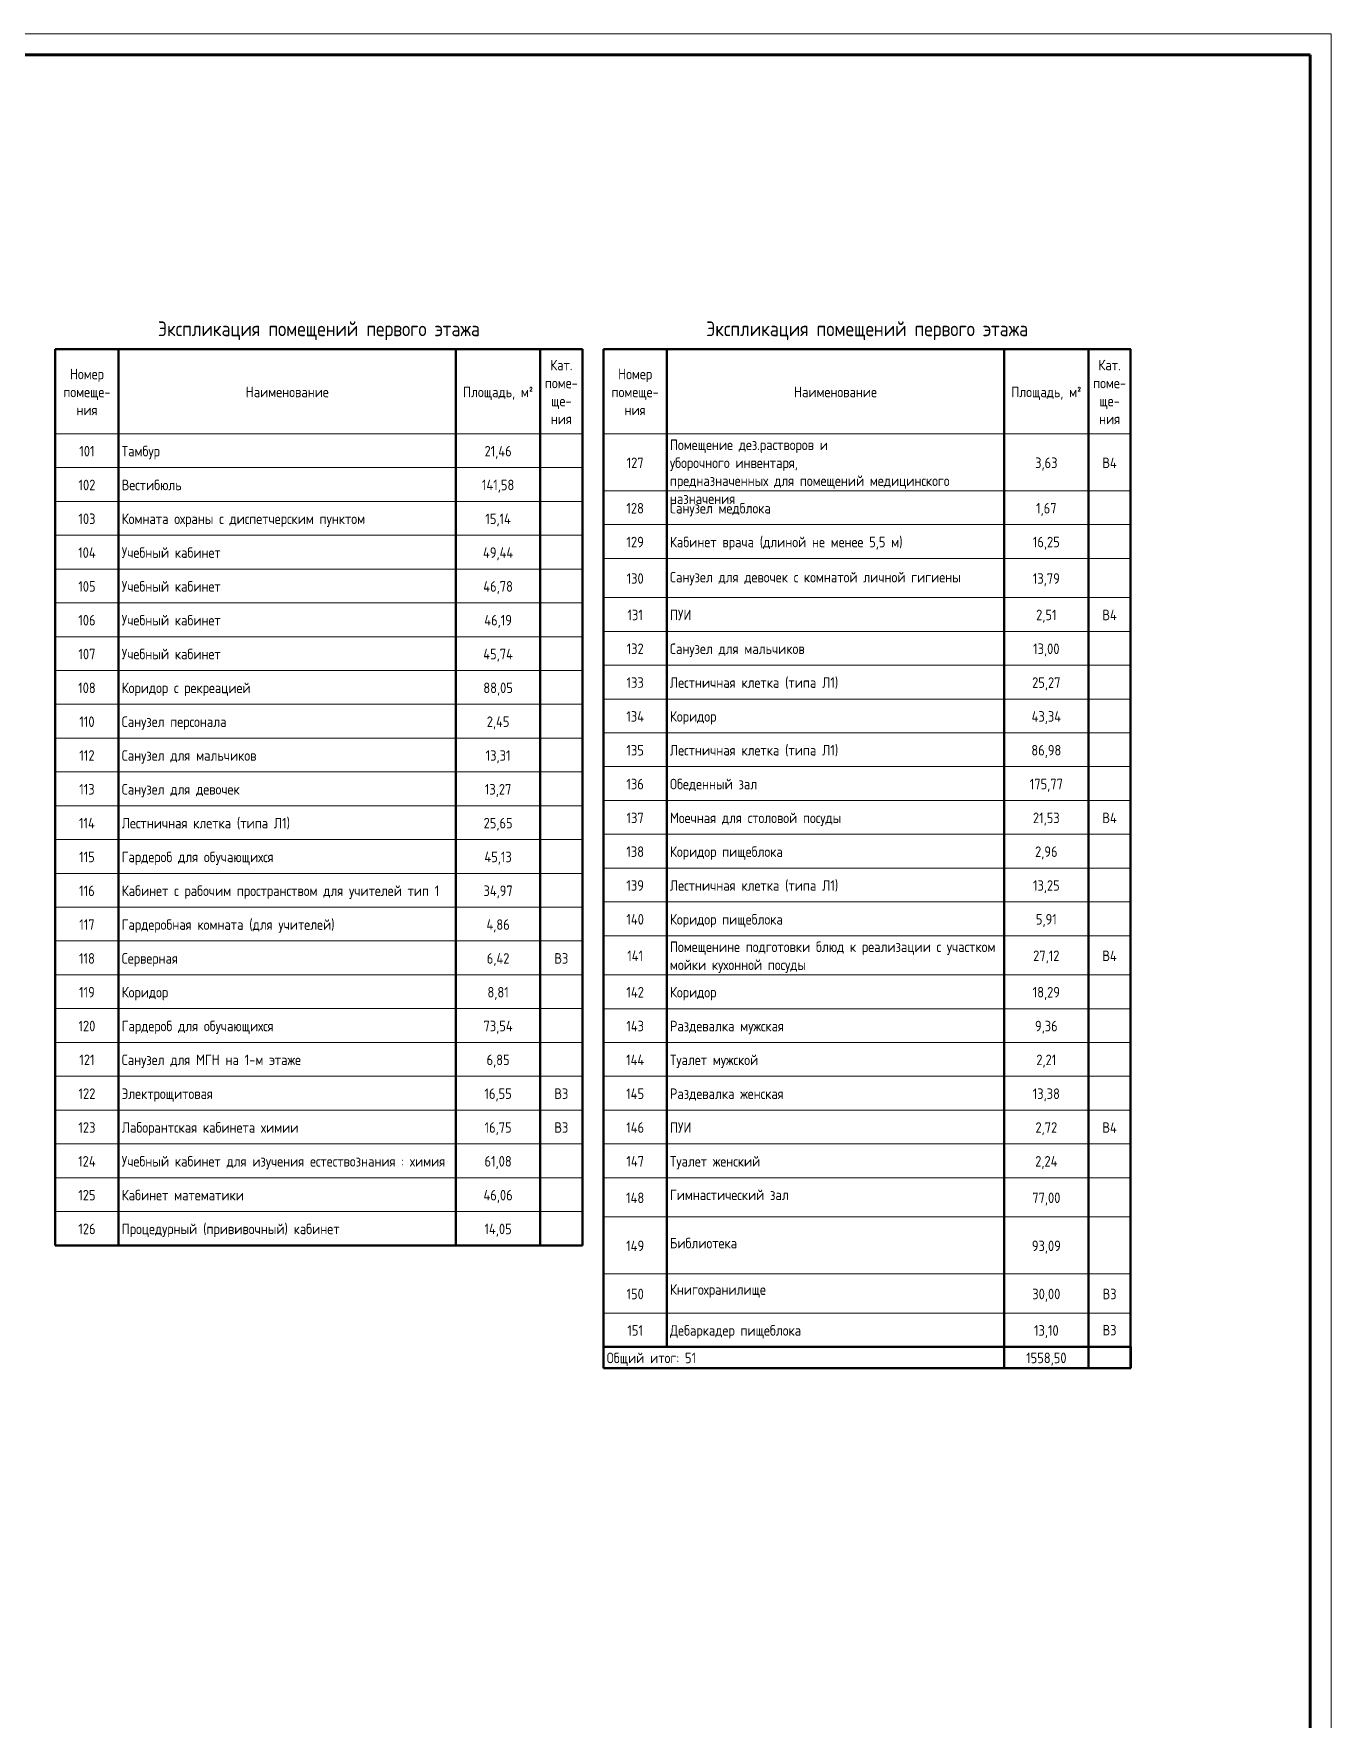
# Model space of a CAD drawing. Header units: millimetres. Extents: x -695119 to 412940, y -249585 to 622758.
# Drawn here: x 175516 to 206286, y 81902 to 121869 of the extents above; entities that cross this region are included whole.
import ezdxf

# ---------------------------------------------------------------- set-up
doc = ezdxf.new("R2010")
doc.units = ezdxf.units.MM
for name, color, linetype, lineweight in [('Графика', 7, 'Continuous', 20), ('Линии', 7, 'Continuous', 9), ('ОФ_рамка', 8, 'Continuous', 60)]:
    doc.layers.add(name, color=color, linetype=linetype, lineweight=lineweight)
doc.styles.add('GOST Common_8', font='', dxfattribs={"width": 0.9, "height": 2.5})
doc.styles.add('GOST Common_9', font='', dxfattribs={"width": 0.9, "height": 3.5})
doc.styles.get('GOST Common_8').set_extended_font_data('GOST type B')
doc.styles.get('GOST Common_9').set_extended_font_data('GOST type B')

# ---------------------------------------------------------------- blocks, each defined once
blk = doc.blocks.new('1 этаж')
at = {"layer": 'Линии', "color": 251, "lineweight": 50, "true_color": 0x636466}
for p, q in [((1209, 33211), (1209, 31206)), ((1209, 33211), (13709, 33211)), ((2709, 33211), (2709, 31206)), ((10709, 33211), (10709, 31206)), ((12709, 33211), (12709, 31206)), ((13709, 33211), (13709, 31206)), ((14209, 33211), (14209, 31206)), ((14209, 33211), (26710, 33211)), ((15709, 33211), (15709, 31206)), ((23709, 33211), (23709, 31206)), ((25709, 33211), (25709, 31206)), ((26709, 33211), (26709, 31206)), ((1209, 31206), (1209, 30404)), ((2709, 31206), (2709, 30404)), ((10709, 31206), (10709, 30404)), ((12709, 31206), (12709, 30404)), ((13709, 31206), (13709, 30404)), ((14209, 31206), (14209, 29853)), ((15709, 31206), (15709, 29853)), ((23709, 31206), (23709, 29853)), ((25709, 31206), (25709, 29853)), ((26709, 31206), (26709, 29853)), ((1209, 30404), (1209, 29603)), ((2709, 30404), (2709, 29603)), ((10709, 30404), (10709, 29603)), ((12709, 30404), (12709, 29603)), ((13709, 30404), (13709, 29603)), ((1209, 29603), (1209, 28801)), ((2709, 29603), (2709, 28801)), ((10709, 29603), (10709, 28801)), ((12709, 29603), (12709, 28801)), ((13709, 29603), (13709, 28801)), ((14209, 29853), (14209, 29051)), ((15709, 29853), (15709, 29051)), ((23709, 29853), (23709, 29051)), ((25709, 29853), (25709, 29051)), ((26709, 29853), (26709, 29051)), ((1209, 28801), (1209, 27999)), ((2709, 28801), (2709, 27999)), ((10709, 28801), (10709, 27999)), ((12709, 28801), (12709, 27999)), ((13709, 28801), (13709, 27999)), ((14209, 29051), (14209, 28249)), ((15709, 29051), (15709, 28249)), ((23709, 29051), (23709, 28249)), ((25709, 29051), (25709, 28249)), ((26709, 29051), (26709, 28249)), ((1209, 27999), (1209, 27197)), ((2709, 27999), (2709, 27197)), ((10709, 27999), (10709, 27197)), ((12709, 27999), (12709, 27197)), ((13709, 27999), (13709, 27197)), ((14209, 28249), (14209, 27322)), ((15709, 28249), (15709, 27322)), ((23709, 28249), (23709, 27322)), ((25709, 28249), (25709, 27322)), ((26709, 28249), (26709, 27322)), ((1209, 27197), (1209, 26395)), ((2709, 27197), (2709, 26395)), ((10709, 27197), (10709, 26395)), ((12709, 27197), (12709, 26395)), ((13709, 27197), (13709, 26395)), ((14209, 27322), (14209, 26520)), ((15709, 27322), (15709, 26520)), ((23709, 27322), (23709, 26520)), ((25709, 27322), (25709, 26520)), ((26709, 27322), (26709, 26520)), ((1209, 26395), (1209, 25593)), ((2709, 26395), (2709, 25593)), ((10709, 26395), (10709, 25593)), ((12709, 26395), (12709, 25593)), ((13709, 26395), (13709, 25593)), ((14209, 26520), (14209, 25718)), ((15709, 26520), (15709, 25718)), ((23709, 26520), (23709, 25718)), ((25709, 26520), (25709, 25718)), ((26709, 26520), (26709, 25718)), ((1209, 25593), (1209, 24792)), ((2709, 25593), (2709, 24792)), ((10709, 25593), (10709, 24792)), ((12709, 25593), (12709, 24792)), ((13709, 25593), (13709, 24792)), ((14209, 25718), (14209, 24916)), ((15709, 25718), (15709, 24916)), ((23709, 25718), (23709, 24916)), ((25709, 25718), (25709, 24916)), ((26709, 25718), (26709, 24916)), ((1209, 24792), (1209, 23990)), ((1209, 24792), (1209, 23990)), ((2709, 24792), (2709, 23990)), ((2709, 24792), (2709, 23990)), ((10709, 24792), (10709, 23990)), ((10709, 24792), (10709, 23990)), ((12709, 24792), (12709, 23990)), ((12709, 24792), (12709, 23990)), ((13709, 24792), (13709, 23990)), ((14209, 24916), (14209, 24114)), ((15709, 24916), (15709, 24114)), ((23709, 24916), (23709, 24114)), ((25709, 24916), (25709, 24114)), ((26709, 24916), (26709, 24114)), ((1209, 23990), (1209, 23188)), ((2709, 23990), (2709, 23188)), ((10709, 23990), (10709, 23188)), ((12709, 23990), (12709, 23188)), ((13709, 23990), (13709, 23188)), ((14209, 24114), (14209, 23313)), ((15709, 24114), (15709, 23313)), ((23709, 24114), (23709, 23313)), ((25709, 24114), (25709, 23313)), ((26709, 24114), (26709, 23313)), ((1209, 23188), (1209, 22386)), ((2709, 23188), (2709, 22386)), ((10709, 23188), (10709, 22386)), ((12709, 23188), (12709, 22386)), ((13709, 23188), (13709, 22386)), ((14209, 23313), (14209, 22511)), ((15709, 23313), (15709, 22511)), ((23709, 23313), (23709, 22511)), ((25709, 23313), (25709, 22511)), ((26709, 23313), (26709, 22511)), ((1209, 22386), (1209, 21584)), ((2709, 22386), (2709, 21584)), ((10709, 22386), (10709, 21584)), ((12709, 22386), (12709, 21584)), ((13709, 22386), (13709, 21584)), ((14209, 22511), (14209, 21709)), ((15709, 22511), (15709, 21709)), ((23709, 22511), (23709, 21709)), ((25709, 22511), (25709, 21709)), ((26709, 22511), (26709, 21709)), ((1209, 21584), (1209, 20782)), ((2709, 21584), (2709, 20782)), ((10709, 21584), (10709, 20782)), ((12709, 21584), (12709, 20782)), ((13709, 21584), (13709, 20782)), ((14209, 21709), (14209, 20907)), ((15709, 21709), (15709, 20907)), ((23709, 21709), (23709, 20907)), ((25709, 21709), (25709, 20907)), ((26709, 21709), (26709, 20907)), ((14209, 20907), (14209, 20105)), ((15709, 20907), (15709, 20105)), ((23709, 20907), (23709, 20105)), ((25709, 20907), (25709, 20105)), ((26709, 20907), (26709, 20105)), ((1209, 20782), (1209, 19980)), ((2709, 20782), (2709, 19980)), ((10709, 20782), (10709, 19980)), ((12709, 20782), (12709, 19980)), ((13709, 20782), (13709, 19980)), ((14209, 20105), (14209, 19303)), ((15709, 20105), (15709, 19303)), ((23709, 20105), (23709, 19303)), ((25709, 20105), (25709, 19303)), ((26709, 20105), (26709, 19303)), ((1209, 19980), (1209, 19179)), ((2709, 19980), (2709, 19179)), ((10709, 19980), (10709, 19179)), ((12709, 19980), (12709, 19179)), ((13709, 19980), (13709, 19179)), ((14209, 19303), (14209, 18376)), ((15709, 19303), (15709, 18376)), ((23709, 19303), (23709, 18376)), ((25709, 19303), (25709, 18376)), ((26709, 19303), (26709, 18376)), ((1209, 19179), (1209, 18377)), ((2709, 19179), (2709, 18377)), ((10709, 19179), (10709, 18377)), ((12709, 19179), (12709, 18377)), ((13709, 19179), (13709, 18377)), ((1209, 18377), (1209, 17575)), ((2709, 18377), (2709, 17575)), ((10709, 18377), (10709, 17575)), ((12709, 18377), (12709, 17575)), ((13709, 18377), (13709, 17575)), ((14209, 18376), (14209, 17574)), ((15709, 18376), (15709, 17574)), ((23709, 18376), (23709, 17574)), ((25709, 18376), (25709, 17574)), ((26709, 18376), (26709, 17574)), ((1209, 17575), (1209, 16773)), ((1209, 17575), (1209, 16773)), ((2709, 17575), (2709, 16773)), ((2709, 17575), (2709, 16773)), ((10709, 17575), (10709, 16773)), ((10709, 17575), (10709, 16773)), ((12709, 17575), (12709, 16773)), ((12709, 17575), (12709, 16773)), ((13709, 17575), (13709, 16773)), ((13709, 17575), (13709, 16773)), ((14209, 17574), (14209, 16772)), ((15709, 17574), (15709, 16772)), ((23709, 17574), (23709, 16772)), ((25709, 17574), (25709, 16772)), ((26709, 17574), (26709, 16772)), ((1209, 16773), (1209, 15971)), ((2709, 16773), (2709, 15971)), ((10709, 16773), (10709, 15971)), ((12709, 16773), (12709, 15971)), ((13709, 16773), (13709, 15971)), ((14209, 16772), (14209, 15971)), ((15709, 16772), (15709, 15971)), ((23709, 16772), (23709, 15971)), ((25709, 16772), (25709, 15971)), ((26709, 16772), (26709, 15971)), ((1209, 15971), (1209, 15169)), ((2709, 15971), (2709, 15169)), ((10709, 15971), (10709, 15169)), ((12709, 15971), (12709, 15169)), ((13709, 15971), (13709, 15169)), ((14209, 15971), (14209, 15169)), ((15709, 15971), (15709, 15169)), ((23709, 15971), (23709, 15169)), ((25709, 15971), (25709, 15169)), ((26709, 15971), (26709, 15169)), ((1209, 15169), (1209, 14368)), ((2709, 15169), (2709, 14368)), ((10709, 15169), (10709, 14368)), ((12709, 15169), (12709, 14368)), ((13709, 15169), (13709, 14368)), ((14209, 15169), (14209, 14367)), ((15709, 15169), (15709, 14367)), ((23709, 15169), (23709, 14367)), ((25709, 15169), (25709, 14367)), ((26709, 15169), (26709, 14367)), ((1209, 14368), (1209, 13566)), ((2709, 14368), (2709, 13566)), ((10709, 14368), (10709, 13566)), ((12709, 14368), (12709, 13566)), ((13709, 14368), (13709, 13566)), ((14209, 14367), (14209, 13565)), ((15709, 14367), (15709, 13565)), ((23709, 14367), (23709, 13565)), ((25709, 14367), (25709, 13565)), ((26709, 14367), (26709, 13565)), ((1209, 13566), (1209, 12764)), ((2709, 13566), (2709, 12764)), ((10709, 13566), (10709, 12764)), ((12709, 13566), (12709, 12764)), ((13709, 13566), (13709, 12764)), ((14209, 13565), (14209, 12638)), ((15709, 13565), (15709, 12638)), ((23709, 13565), (23709, 12638)), ((25709, 13565), (25709, 12638)), ((26709, 13565), (26709, 12638)), ((1209, 12764), (1209, 11962)), ((2709, 12764), (2709, 11962)), ((10709, 12764), (10709, 11962)), ((12709, 12764), (12709, 11962)), ((13709, 12764), (13709, 11962)), ((14209, 12638), (14209, 11284)), ((15709, 12638), (15709, 11284)), ((23709, 12638), (23709, 11284)), ((25709, 12638), (25709, 11284)), ((26709, 12638), (26709, 11284)), ((2709, 11962), (1209, 11962)), ((10709, 11962), (2709, 11962)), ((12709, 11962), (10709, 11962)), ((13709, 11962), (12709, 11962)), ((14209, 11284), (14209, 10357)), ((15709, 11284), (15709, 10357)), ((23709, 11284), (23709, 10357)), ((25709, 11284), (25709, 10357)), ((26709, 11284), (26709, 10357)), ((14209, 10357), (14209, 9555)), ((15709, 10357), (15709, 9555)), ((23709, 10357), (23709, 9555)), ((25709, 10357), (25709, 9555)), ((26709, 10357), (26709, 9555)), ((15709, 9555), (14209, 9555)), ((14209, 9555), (14209, 9054)), ((23709, 9555), (15709, 9555)), ((25709, 9555), (23709, 9555)), ((23709, 9555), (23709, 9054)), ((26709, 9555), (25709, 9555)), ((25709, 9555), (25709, 9054)), ((26709, 9555), (26709, 9054)), ((26710, 9555), (26710, 9054)), ((15709, 9054), (14209, 9054)), ((23709, 9054), (15709, 9054)), ((25709, 9054), (23709, 9054)), ((26709, 9054), (25709, 9054)), ((26710, 9054), (26709, 9054))]:
    blk.add_line(p, q, dxfattribs=at)
at = {"layer": 'Линии', "color": 251, "lineweight": 20, "true_color": 0x636466}
for p, q in [((13709, 33211), (13709, 31206)), ((26710, 33211), (26710, 31206)), ((2709, 31206), (1209, 31206)), ((10709, 31206), (2709, 31206)), ((12709, 31206), (10709, 31206)), ((13709, 31206), (12709, 31206)), ((15709, 31206), (14209, 31206)), ((23709, 31206), (15709, 31206)), ((25709, 31206), (23709, 31206)), ((26709, 31206), (25709, 31206)), ((2709, 30404), (1209, 30404)), ((10709, 30404), (2709, 30404)), ((12709, 30404), (10709, 30404)), ((13709, 30404), (12709, 30404)), ((2709, 29603), (1209, 29603)), ((10709, 29603), (2709, 29603)), ((12709, 29603), (10709, 29603)), ((13709, 29603), (12709, 29603)), ((15709, 29853), (14209, 29853)), ((23709, 29853), (15709, 29853)), ((25709, 29853), (23709, 29853)), ((26709, 29853), (25709, 29853)), ((2709, 28801), (1209, 28801)), ((10709, 28801), (2709, 28801)), ((12709, 28801), (10709, 28801)), ((13709, 28801), (12709, 28801)), ((15709, 29051), (14209, 29051)), ((23709, 29051), (15709, 29051)), ((25709, 29051), (23709, 29051)), ((26709, 29051), (25709, 29051)), ((2709, 27999), (1209, 27999)), ((10709, 27999), (2709, 27999)), ((12709, 27999), (10709, 27999)), ((13709, 27999), (12709, 27999)), ((15709, 28249), (14209, 28249)), ((23709, 28249), (15709, 28249)), ((25709, 28249), (23709, 28249)), ((26709, 28249), (25709, 28249)), ((2709, 27197), (1209, 27197)), ((10709, 27197), (2709, 27197)), ((12709, 27197), (10709, 27197)), ((13709, 27197), (12709, 27197)), ((15709, 27322), (14209, 27322)), ((23709, 27322), (15709, 27322)), ((25709, 27322), (23709, 27322)), ((26709, 27322), (25709, 27322)), ((2709, 26395), (1209, 26395)), ((10709, 26395), (2709, 26395)), ((12709, 26395), (10709, 26395)), ((13709, 26395), (12709, 26395)), ((15709, 26520), (14209, 26520)), ((23709, 26520), (15709, 26520)), ((25709, 26520), (23709, 26520)), ((26709, 26520), (25709, 26520)), ((2709, 25593), (1209, 25593)), ((10709, 25593), (2709, 25593)), ((12709, 25593), (10709, 25593)), ((13709, 25593), (12709, 25593)), ((15709, 25718), (14209, 25718)), ((23709, 25718), (15709, 25718)), ((25709, 25718), (23709, 25718)), ((26709, 25718), (25709, 25718)), ((2709, 24792), (1209, 24792)), ((2709, 24792), (1209, 24792)), ((10709, 24792), (2709, 24792)), ((10709, 24792), (2709, 24792)), ((12709, 24792), (10709, 24792)), ((12709, 24792), (10709, 24792)), ((13709, 24792), (12709, 24792)), ((15709, 24916), (14209, 24916)), ((23709, 24916), (15709, 24916)), ((25709, 24916), (23709, 24916)), ((26709, 24916), (25709, 24916)), ((2709, 23990), (1209, 23990)), ((10709, 23990), (2709, 23990)), ((12709, 23990), (10709, 23990)), ((13709, 23990), (12709, 23990)), ((15709, 24114), (14209, 24114)), ((23709, 24114), (15709, 24114)), ((25709, 24114), (23709, 24114)), ((26709, 24114), (25709, 24114)), ((2709, 23188), (1209, 23188)), ((10709, 23188), (2709, 23188)), ((12709, 23188), (10709, 23188)), ((13709, 23188), (12709, 23188)), ((15709, 23313), (14209, 23313)), ((23709, 23313), (15709, 23313)), ((25709, 23313), (23709, 23313)), ((26709, 23313), (25709, 23313)), ((2709, 22386), (1209, 22386)), ((10709, 22386), (2709, 22386)), ((12709, 22386), (10709, 22386)), ((13709, 22386), (12709, 22386)), ((15709, 22511), (14209, 22511)), ((23709, 22511), (15709, 22511)), ((25709, 22511), (23709, 22511)), ((26709, 22511), (25709, 22511)), ((2709, 21584), (1209, 21584)), ((10709, 21584), (2709, 21584)), ((12709, 21584), (10709, 21584)), ((13709, 21584), (12709, 21584)), ((15709, 21709), (14209, 21709)), ((23709, 21709), (15709, 21709)), ((25709, 21709), (23709, 21709)), ((26709, 21709), (25709, 21709)), ((15709, 20907), (14209, 20907)), ((23709, 20907), (15709, 20907)), ((25709, 20907), (23709, 20907)), ((26709, 20907), (25709, 20907)), ((2709, 20782), (1209, 20782)), ((10709, 20782), (2709, 20782)), ((12709, 20782), (10709, 20782)), ((13709, 20782), (12709, 20782)), ((15709, 20105), (14209, 20105)), ((23709, 20105), (15709, 20105)), ((25709, 20105), (23709, 20105)), ((26709, 20105), (25709, 20105)), ((2709, 19980), (1209, 19980)), ((10709, 19980), (2709, 19980)), ((12709, 19980), (10709, 19980)), ((13709, 19980), (12709, 19980)), ((15709, 19303), (14209, 19303)), ((23709, 19303), (15709, 19303)), ((25709, 19303), (23709, 19303)), ((26709, 19303), (25709, 19303)), ((2709, 19179), (1209, 19179)), ((10709, 19179), (2709, 19179)), ((12709, 19179), (10709, 19179)), ((13709, 19179), (12709, 19179)), ((2709, 18377), (1209, 18377)), ((10709, 18377), (2709, 18377)), ((12709, 18377), (10709, 18377)), ((13709, 18377), (12709, 18377)), ((15709, 18376), (14209, 18376)), ((23709, 18376), (15709, 18376)), ((25709, 18376), (23709, 18376)), ((26709, 18376), (25709, 18376)), ((2709, 17575), (1209, 17575)), ((2709, 17575), (1209, 17575)), ((10709, 17575), (2709, 17575)), ((10709, 17575), (2709, 17575)), ((12709, 17575), (10709, 17575)), ((12709, 17575), (10709, 17575)), ((13709, 17575), (12709, 17575)), ((13709, 17575), (12709, 17575)), ((15709, 17574), (14209, 17574)), ((23709, 17574), (15709, 17574)), ((25709, 17574), (23709, 17574)), ((26709, 17574), (25709, 17574)), ((2709, 16773), (1209, 16773)), ((10709, 16773), (2709, 16773)), ((12709, 16773), (10709, 16773)), ((13709, 16773), (12709, 16773)), ((15709, 16772), (14209, 16772)), ((23709, 16772), (15709, 16772)), ((25709, 16772), (23709, 16772)), ((26709, 16772), (25709, 16772)), ((2709, 15971), (1209, 15971)), ((10709, 15971), (2709, 15971)), ((12709, 15971), (10709, 15971)), ((13709, 15971), (12709, 15971)), ((15709, 15971), (14209, 15971)), ((23709, 15971), (15709, 15971)), ((25709, 15971), (23709, 15971)), ((26709, 15971), (25709, 15971)), ((2709, 15169), (1209, 15169)), ((10709, 15169), (2709, 15169)), ((12709, 15169), (10709, 15169)), ((13709, 15169), (12709, 15169)), ((15709, 15169), (14209, 15169)), ((23709, 15169), (15709, 15169)), ((25709, 15169), (23709, 15169)), ((26709, 15169), (25709, 15169)), ((2709, 14368), (1209, 14368)), ((10709, 14368), (2709, 14368)), ((12709, 14368), (10709, 14368)), ((13709, 14368), (12709, 14368)), ((15709, 14367), (14209, 14367)), ((23709, 14367), (15709, 14367)), ((25709, 14367), (23709, 14367)), ((26709, 14367), (25709, 14367)), ((2709, 13566), (1209, 13566)), ((10709, 13566), (2709, 13566)), ((12709, 13566), (10709, 13566)), ((13709, 13566), (12709, 13566)), ((15709, 13565), (14209, 13565)), ((23709, 13565), (15709, 13565)), ((25709, 13565), (23709, 13565)), ((26709, 13565), (25709, 13565)), ((2709, 12764), (1209, 12764)), ((10709, 12764), (2709, 12764)), ((12709, 12764), (10709, 12764)), ((13709, 12764), (12709, 12764)), ((15709, 12638), (14209, 12638)), ((23709, 12638), (15709, 12638)), ((25709, 12638), (23709, 12638)), ((26709, 12638), (25709, 12638)), ((15709, 11284), (14209, 11284)), ((23709, 11284), (15709, 11284)), ((25709, 11284), (23709, 11284)), ((26709, 11284), (25709, 11284)), ((15709, 10357), (14209, 10357)), ((23709, 10357), (15709, 10357)), ((25709, 10357), (23709, 10357)), ((26709, 10357), (25709, 10357))]:
    blk.add_line(p, q, dxfattribs=at)
at = {"layer": 'Графика', "color": 251, "true_color": 0x636466, "line_spacing_factor": 1.022761}
for s, insert, char_height, width, attachment_point, style in [('Экспликация помещений первого этажа', (7459, 33870), 350, 9232.69, 2, 'GOST Common_9'), ('Экспликация помещений первого этажа', (20460, 33870), 350, 9232.69, 2, 'GOST Common_9'), ('Кат.\\Pпоме-\\Pще-\\Pния', (13209, 32961), 250, 962.45, 2, 'GOST Common_8'), ('Кат.\\Pпоме-\\Pще-\\Pния', (26209, 32961), 250, 962.45, 2, 'GOST Common_8'), ('Номер\\Pпомеще-\\Pния', (1959, 32748), 250, 1418.03, 2, 'GOST Common_8'), ('Номер\\Pпомеще-\\Pния', (14959, 32748), 250, 1418.03, 2, 'GOST Common_8'), ('Наименование', (6709, 32322), 250, 2353.32, 2, 'GOST Common_8'), ('Площадь, м\\fGOST Common|b0|i0|c238|p34|;\\W.9;²', (11709, 32322), 250, 2009.37, 2, 'GOST Common_8'), ('Наименование', (19709, 32322), 250, 2353.32, 2, 'GOST Common_8'), ('Площадь, м\\fGOST Common|b0|i0|c238|p34|;\\W.9;²', (24709, 32322), 250, 2009.37, 2, 'GOST Common_8'), ('101', (1959, 30919), 250, 458.6, 2, 'GOST Common_8'), ('Тамбур', (2784, 30919), 250, 1203.81, 1, 'GOST Common_8'), ('21,46', (11709, 30919), 250, 817.63, 2, 'GOST Common_8'), ('Помещение дез.растворов и ^Mуборочного инвентаря,\\Pпредназначенных для помещений медицинского\\Pназначения', (15784, 31069), 250, 8481, 1, 'GOST Common_8'), ('127', (14959, 30643), 250, 509.89, 2, 'GOST Common_8'), ('3,63', (24709, 30643), 250, 654.71, 2, 'GOST Common_8'), ('В4', (26209, 30643), 250, 428.42, 2, 'GOST Common_8'), ('102', (1959, 30117), 250, 509.89, 2, 'GOST Common_8'), ('Вестибюль', (2784, 30117), 250, 7171.59, 1, 'GOST Common_8'), ('141,58', (11709, 30117), 250, 790.47, 2, 'GOST Common_8'), ('103', (1959, 29315), 250, 509.89, 2, 'GOST Common_8'), ('Комната охраны с диспетчерским пунктом', (2784, 29315), 250, 7041.85, 1, 'GOST Common_8'), ('15,14', (11709, 29315), 250, 766.34, 2, 'GOST Common_8'), ('128', (14959, 29565), 250, 509.89, 2, 'GOST Common_8'), ('Санузел медблока', (15784, 29565), 250, 2968.8, 1, 'GOST Common_8'), ('1,67', (24709, 29565), 250, 603.41, 2, 'GOST Common_8'), ('Кабинет врача (длиной не менее 5,5 м)', (15784, 28764), 250, 6326.81, 1, 'GOST Common_8'), ('104', (1959, 28513), 250, 537.04, 2, 'GOST Common_8'), ('Учебный кабинет', (2784, 28513), 250, 4969.12, 1, 'GOST Common_8'), ('49,44', (11709, 28513), 250, 923.22, 2, 'GOST Common_8'), ('129', (14959, 28764), 250, 509.89, 2, 'GOST Common_8'), ('16,25', (24709, 28764), 250, 790.47, 2, 'GOST Common_8'), ('105', (1959, 27712), 250, 509.89, 2, 'GOST Common_8'), ('Учебный кабинет', (2784, 27712), 250, 4969.12, 1, 'GOST Common_8'), ('46,78', (11709, 27712), 250, 868.92, 2, 'GOST Common_8'), ('130', (14959, 27899), 250, 509.89, 2, 'GOST Common_8'), ('Санузел для девочек с комнатой личной гигиены', (15784, 27931), 250, 7983.18, 1, 'GOST Common_8'), ('13,79', (24709, 27899), 250, 790.47, 2, 'GOST Common_8'), ('106', (1959, 26910), 250, 509.89, 2, 'GOST Common_8'), ('Учебный кабинет', (2784, 26910), 250, 4302.35, 1, 'GOST Common_8'), ('46,19', (11709, 26910), 250, 817.63, 2, 'GOST Common_8'), ('131', (14959, 27035), 250, 458.6, 2, 'GOST Common_8'), ('ПУИ', (15784, 27035), 250, 642.64, 1, 'GOST Common_8'), ('2,51', (24709, 27035), 250, 603.41, 2, 'GOST Common_8'), ('В4', (26209, 27035), 250, 428.42, 2, 'GOST Common_8'), ('107', (1959, 26108), 250, 509.89, 2, 'GOST Common_8'), ('Учебный кабинет', (2784, 26108), 250, 4302.35, 1, 'GOST Common_8'), ('45,74', (11709, 26108), 250, 896.07, 2, 'GOST Common_8'), ('132', (14959, 26233), 250, 509.89, 2, 'GOST Common_8'), ('Санузел для мальчиков', (15784, 26233), 250, 8281.87, 1, 'GOST Common_8'), ('13,00', (24709, 26233), 250, 790.47, 2, 'GOST Common_8'), ('108', (1959, 25306), 250, 509.89, 2, 'GOST Common_8'), ('Коридор с рекреацией', (2784, 25306), 250, 6797.47, 1, 'GOST Common_8'), ('88,05', (11709, 25306), 250, 868.92, 2, 'GOST Common_8'), ('133', (14959, 25431), 250, 509.89, 2, 'GOST Common_8'), ('Лестничная клетка (типа Л1)', (15784, 25431), 250, 4836.37, 1, 'GOST Common_8'), ('25,27', (24709, 25431), 250, 841.76, 2, 'GOST Common_8'), ('110', (1959, 24504), 250, 458.6, 2, 'GOST Common_8'), ('Санузел персонала', (2784, 24504), 250, 3131.72, 1, 'GOST Common_8'), ('2,45', (11709, 24504), 250, 681.86, 2, 'GOST Common_8'), ('134', (14959, 24629), 250, 537.04, 2, 'GOST Common_8'), ('Коридор', (15784, 24629), 250, 1336.56, 1, 'GOST Common_8'), ('43,34', (24709, 24629), 250, 896.07, 2, 'GOST Common_8'), ('112', (1959, 23702), 250, 458.6, 2, 'GOST Common_8'), ('Санузел для мальчиков', (2784, 23702), 250, 6752.21, 1, 'GOST Common_8'), ('13,31', (11709, 23702), 250, 739.18, 2, 'GOST Common_8'), ('135', (14959, 23827), 250, 509.89, 2, 'GOST Common_8'), ('Лестничная клетка (типа Л1)', (15784, 23827), 250, 4836.37, 1, 'GOST Common_8'), ('86,98', (24709, 23827), 250, 841.76, 2, 'GOST Common_8'), ('113', (1959, 22901), 250, 458.6, 2, 'GOST Common_8'), ('Санузел для девочек', (2784, 22901), 250, 6323.79, 1, 'GOST Common_8'), ('13,27', (11709, 22901), 250, 790.47, 2, 'GOST Common_8'), ('136', (14959, 23025), 250, 509.89, 2, 'GOST Common_8'), ('Обеденный зал', (15784, 23025), 250, 2407.63, 1, 'GOST Common_8'), ('175,77', (24709, 23025), 250, 977.53, 2, 'GOST Common_8'), ('114', (1959, 22099), 250, 485.75, 2, 'GOST Common_8'), ('Лестничная клетка (типа Л1)', (2784, 22099), 250, 4836.37, 1, 'GOST Common_8'), ('25,65', (11709, 22099), 250, 841.76, 2, 'GOST Common_8'), ('137', (14959, 22223), 250, 509.89, 2, 'GOST Common_8'), ('Моечная для столовой посуды', (15784, 22223), 250, 5068.69, 1, 'GOST Common_8'), ('21,53', (24709, 22223), 250, 790.47, 2, 'GOST Common_8'), ('В4', (26209, 22223), 250, 428.42, 2, 'GOST Common_8'), ('115', (1959, 21297), 250, 458.6, 2, 'GOST Common_8'), ('Гардероб для обучающихся', (2784, 21297), 250, 7735.78, 1, 'GOST Common_8'), ('45,13', (11709, 21297), 250, 817.63, 2, 'GOST Common_8'), ('138', (14959, 21422), 250, 509.89, 2, 'GOST Common_8'), ('Коридор пищеблока', (15784, 21422), 250, 3222.24, 1, 'GOST Common_8'), ('2,96', (24709, 21422), 250, 654.71, 2, 'GOST Common_8'), ('116', (1959, 20495), 250, 458.6, 2, 'GOST Common_8'), ('Кабинет с рабочим пространством для учителей тип 1', (2784, 20495), 250, 9008.99, 1, 'GOST Common_8'), ('34,97', (11709, 20495), 250, 868.92, 2, 'GOST Common_8'), ('139', (14959, 20620), 250, 509.89, 2, 'GOST Common_8'), ('Лестничная клетка (типа Л1)', (15784, 20620), 250, 4836.37, 1, 'GOST Common_8'), ('13,25', (24709, 20620), 250, 790.47, 2, 'GOST Common_8'), ('117', (1959, 19693), 250, 458.6, 2, 'GOST Common_8'), ('Гардеробная комната (для учителей)', (2784, 19693), 250, 6166.9, 1, 'GOST Common_8'), ('4,86', (11709, 19693), 250, 681.86, 2, 'GOST Common_8'), ('140', (14959, 19818), 250, 537.04, 2, 'GOST Common_8'), ('Коридор пищеблока', (15784, 19818), 250, 3222.24, 1, 'GOST Common_8'), ('5,91', (24709, 19818), 250, 603.41, 2, 'GOST Common_8'), ('118', (1959, 18891), 250, 458.6, 2, 'GOST Common_8'), ('Серверная', (2784, 18891), 250, 1710.68, 1, 'GOST Common_8'), ('6,42', (11709, 18891), 250, 681.86, 2, 'GOST Common_8'), ('В3', (13209, 18891), 250, 401.27, 2, 'GOST Common_8'), ('141', (14959, 18953), 250, 485.75, 2, 'GOST Common_8'), ('Помещенине подготовки блюд к реализации с участком\\Pмойки кухонной посуды', (15784, 19166), 250, 9153.81, 1, 'GOST Common_8'), ('27,12', (24709, 18953), 250, 790.47, 2, 'GOST Common_8'), ('В4', (26209, 18953), 250, 428.42, 2, 'GOST Common_8'), ('119', (1959, 18089), 250, 458.6, 2, 'GOST Common_8'), ('Коридор', (2784, 18089), 250, 1819.3, 1, 'GOST Common_8'), ('8,81', (11709, 18089), 250, 603.41, 2, 'GOST Common_8'), ('142', (14959, 18089), 250, 537.04, 2, 'GOST Common_8'), ('Коридор', (15784, 18089), 250, 1336.56, 1, 'GOST Common_8'), ('18,29', (24709, 18089), 250, 790.47, 2, 'GOST Common_8'), ('120', (1959, 17288), 250, 509.89, 2, 'GOST Common_8'), ('Гардероб для обучающихся', (2784, 17288), 250, 9199.06, 1, 'GOST Common_8'), ('73,54', (11709, 17288), 250, 868.92, 2, 'GOST Common_8'), ('143', (14959, 17287), 250, 537.04, 2, 'GOST Common_8'), ('Раздевалка мужская', (15784, 17287), 250, 3454.55, 1, 'GOST Common_8'), ('9,36', (24709, 17287), 250, 654.71, 2, 'GOST Common_8'), ('121', (1959, 16486), 250, 458.6, 2, 'GOST Common_8'), ('Санузел для МГН на 1-м этаже', (2784, 16486), 250, 5005.33, 1, 'GOST Common_8'), ('6,85', (11709, 16486), 250, 654.71, 2, 'GOST Common_8'), ('144', (14959, 16485), 250, 564.19, 2, 'GOST Common_8'), ('Туалет мужской', (15784, 16485), 250, 2691.23, 1, 'GOST Common_8'), ('2,21', (24709, 16485), 250, 603.41, 2, 'GOST Common_8'), ('122', (1959, 15684), 250, 509.89, 2, 'GOST Common_8'), ('Электрощитовая', (2784, 15684), 250, 2863.2, 1, 'GOST Common_8'), ('16,55', (11709, 15684), 250, 790.47, 2, 'GOST Common_8'), ('В3', (13209, 15684), 250, 401.27, 2, 'GOST Common_8'), ('145', (14959, 15683), 250, 537.04, 2, 'GOST Common_8'), ('Раздевалка женская', (15784, 15683), 250, 3427.4, 1, 'GOST Common_8'), ('13,38', (24709, 15683), 250, 790.47, 2, 'GOST Common_8'), ('123', (1959, 14882), 250, 509.89, 2, 'GOST Common_8'), ('Лаборантская кабинета химии', (2784, 14882), 250, 5138.08, 1, 'GOST Common_8'), ('16,75', (11709, 14882), 250, 790.47, 2, 'GOST Common_8'), ('В3', (13209, 14882), 250, 401.27, 2, 'GOST Common_8'), ('146', (14959, 14881), 250, 537.04, 2, 'GOST Common_8'), ('ПУИ', (15784, 14881), 250, 642.64, 1, 'GOST Common_8'), ('2,72', (24709, 14881), 250, 654.71, 2, 'GOST Common_8'), ('В4', (26209, 14881), 250, 428.42, 2, 'GOST Common_8'), ('124', (1959, 14080), 250, 537.04, 2, 'GOST Common_8'), ('Учебный кабинет для изучения естествознания : химия', (2784, 14080), 250, 9099.5, 1, 'GOST Common_8'), ('61,08', (11709, 14080), 250, 790.47, 2, 'GOST Common_8'), ('147', (14959, 14080), 250, 537.04, 2, 'GOST Common_8'), ('Туалет женский', (15784, 14080), 250, 2664.08, 1, 'GOST Common_8'), ('2,24', (24709, 14080), 250, 681.86, 2, 'GOST Common_8'), ('125', (1959, 13278), 250, 509.89, 2, 'GOST Common_8'), ('Кабинет математики', (2784, 13278), 250, 3599.37, 1, 'GOST Common_8'), ('46,06', (11709, 13278), 250, 868.92, 2, 'GOST Common_8'), ('148', (14959, 13215), 250, 537.04, 2, 'GOST Common_8'), ('Гимнастический зал', (15784, 13284), 250, 6776.35, 1, 'GOST Common_8'), ('77,00', (24709, 13215), 250, 841.76, 2, 'GOST Common_8'), ('126', (1959, 12477), 250, 509.89, 2, 'GOST Common_8'), ('Процедурный (прививочный) кабинет', (2784, 12477), 250, 6019.06, 1, 'GOST Common_8'), ('14,05', (11709, 12477), 250, 817.63, 2, 'GOST Common_8'), ('149', (14959, 12075), 250, 537.04, 2, 'GOST Common_8'), ('Библиотека', (15784, 12140), 250, 8302.99, 1, 'GOST Common_8'), ('93,09', (24709, 12075), 250, 841.76, 2, 'GOST Common_8'), ('150', (14959, 10934), 250, 509.89, 2, 'GOST Common_8'), ('Книгохранилище', (15784, 11039), 250, 8064.64, 1, 'GOST Common_8'), ('30,00', (24709, 10934), 250, 841.76, 2, 'GOST Common_8'), ('В3', (26209, 10934), 250, 401.27, 2, 'GOST Common_8'), ('151', (14959, 10070), 250, 458.6, 2, 'GOST Common_8'), ('Дебаркадер пищеблока', (15784, 10070), 250, 3864.87, 1, 'GOST Common_8'), ('13,10', (24709, 10070), 250, 739.18, 2, 'GOST Common_8'), ('В3', (26209, 10076), 250, 401.27, 2, 'GOST Common_8'), ('Общий итог: 51', (14284, 9418), 250, 2437.8, 1, 'GOST Common_8'), ('1558,50', (24709, 9418), 250, 1164.59, 2, 'GOST Common_8')]:
    blk.add_mtext(s, dxfattribs=dict(at, insert=insert, char_height=char_height, width=width, attachment_point=attachment_point, style=style))
blk = doc.blocks.new('А0')
at = {"layer": 'ОФ_рамка', "color": 0, "linetype": 'Continuous', "lineweight": 5, "ltscale": 100}
for points in [[(341068, -309617), (222168, -309617)], [(341068, -393717), (341068, -309617)]]:
    blk.add_lwpolyline(points, dxfattribs=at)
at = {"layer": 'ОФ_рамка', "color": 0, "linetype": 'Continuous', "ltscale": 100}
for points in [[(340568, -310117), (224168, -310117)], [(340568, -393217), (340568, -310117)]]:
    blk.add_lwpolyline(points, dxfattribs=at)

msp = doc.modelspace()

# ---------------------------------------------------------------- block references
msp.add_blockref('1 этаж', (174819.19, 81176.937))
at = {"layer": 'ОФ_рамка', "color": 0, "lineweight": -2}
msp.add_blockref('А0', (-134782.391, 431485.555), dxfattribs=at)

doc.saveas('drawing.dxf')
